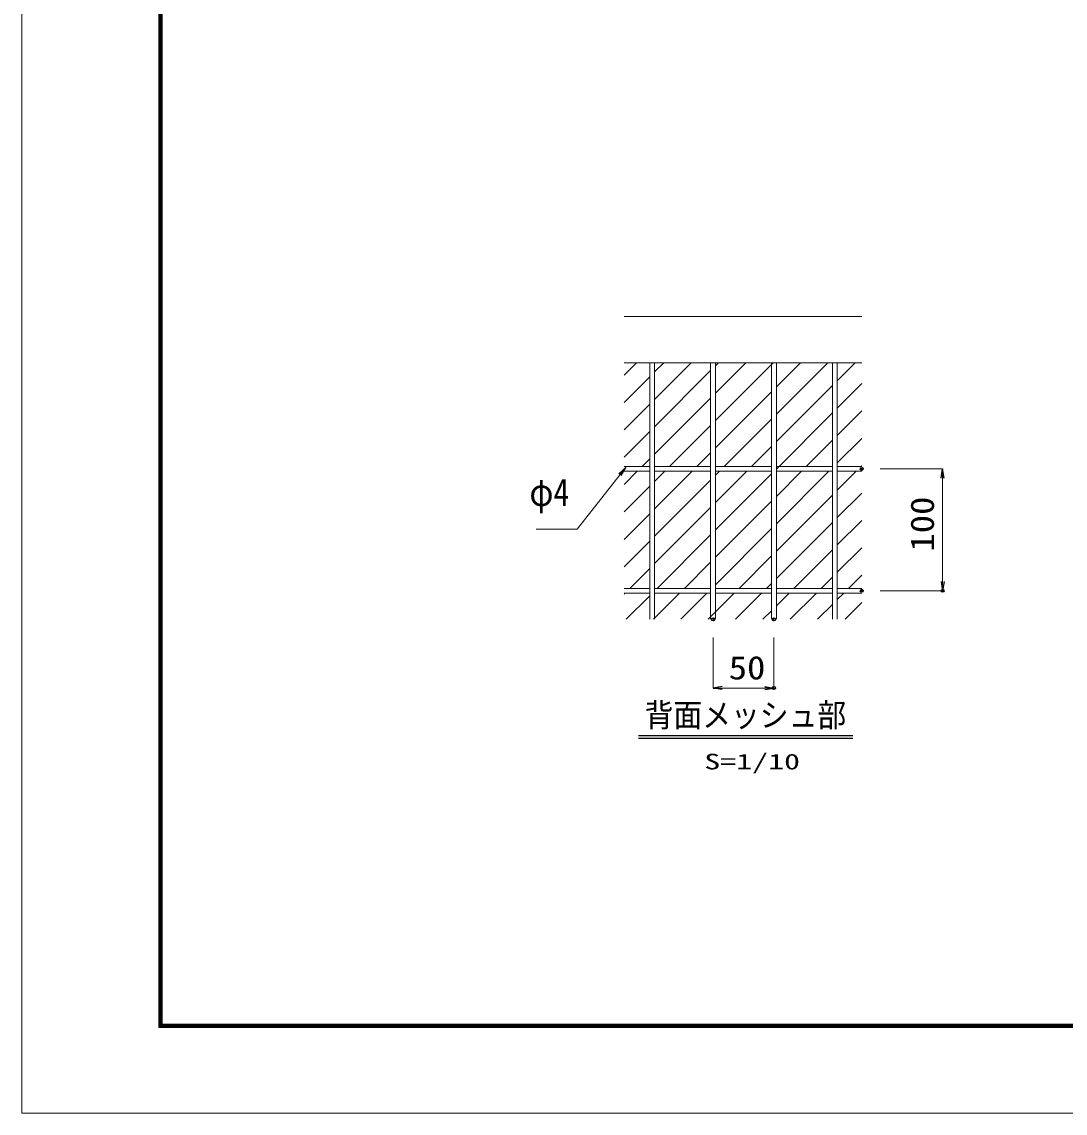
# Model space of a CAD drawing. Units: millimetres, scale not verified, with parts at other scales. Extents: x -3338 to 3345, y -2362 to 2363.
# Drawn here: x -3338 to -1625, y -2362 to -572 of the extents above; entities that cross this region are included whole.
import ezdxf
from ezdxf.enums import TextEntityAlignment as Align

# ---------------------------------------------------------------- set-up
doc = ezdxf.new("R2010")
doc.units = ezdxf.units.MM
doc.header["$LTSCALE"] = 10
doc.header["$PDMODE"] = 32
doc.header["$PDSIZE"] = 5
for name, color, linetype, lineweight in [('0-0_寸法', 7, 'Continuous', 13), ('0-4_胴縁', 7, 'Continuous', 13), ('0-6_0', 7, 'Continuous', 13), ('0-9_EXTCNT-LMEC0', 4, 'Continuous', 25), ('0-D_マット', 92, 'Continuous', 9), ('0-E_NMメッシュパネル', 8, 'Continuous', 5)]:
    doc.layers.add(name, color=color, linetype=linetype, lineweight=lineweight)
doc.layers.add('0-7_DEFPOINTS', color=7, linetype='Continuous')
doc.styles.add('ＭＳ ゴシック', font='')
doc.styles.get('ＭＳ ゴシック').set_extended_font_data('MS Gothic')

# ---------------------------------------------------------------- blocks, each defined once
blk = doc.blocks.new('_Open')
at = {"layer": '0-6_0', "lineweight": 25}
blk.add_line((-10, 1.667), (0, 0), dxfattribs=at)
blk.add_lwpolyline([(-10, -1.667), (0, 0), (-10, 0)], dxfattribs=at)

msp = doc.modelspace()

# ---------------------------------------------------------------- linework, layer by layer
at = {"layer": '0-0_寸法'}
for p, q in [((-1929.12, -1305.32), (-1826.49, -1305.32)), ((-1826.49, -1320.32), (-1826.49, -1490.32)), ((-1929.12, -1505.32), (-1826.49, -1505.32)), ((-2203.23, -1582.1), (-2203.23, -1664.93)), ((-2103.23, -1582.1), (-2103.23, -1664.93)), ((-2188.23, -1664.93), (-2118.23, -1664.93))]:
    msp.add_line(p, q, dxfattribs=at)
msp.add_lwpolyline([(-2493.37, -1404.33), (-2426.11, -1404.33), (-2347.54, -1304.18)], dxfattribs=at)
at = {"layer": '0-4_胴縁'}
for p, q in [((-2349.35, -1055.32), (-1959.12, -1055.32)), ((-2349.35, -1131.32), (-1959.12, -1131.32))]:
    msp.add_line(p, q, dxfattribs=at)
at = {"layer": '0-6_0', "color": 3}
msp.add_lwpolyline([(-3337.87, 2362.56), (3344.63, 2362.56), (3344.63, -2362.44), (-3337.87, -2362.44)], close=True, dxfattribs=at)
at = {"layer": '0-6_0'}
for points in [[(-3112.87, 2221.94), (3119.63, 2221.94), (3119.63, -2221.81), (-3112.87, -2221.81)], [(-3111.47, 2220.53), (3118.22, 2220.53), (3118.22, -2220.41), (-3111.47, -2220.41)], [(-3110.06, 2219.12), (3116.81, 2219.12), (3116.81, -2219), (-3110.06, -2219)], [(-3108.66, 2217.72), (3115.41, 2217.72), (3115.41, -2217.59), (-3108.66, -2217.59)], [(-3107.25, 2216.31), (3114, 2216.31), (3114, -2216.19), (-3107.25, -2216.19)]]:
    msp.add_lwpolyline(points, close=True, dxfattribs=at)
at = {"layer": '0-7_DEFPOINTS'}
for p in [(-1959.12, -1305.32), (-1959.12, -1505.32), (-1826.49, -1505.32), (-2203.23, -1552.1), (-2103.23, -1552.1), (-2103.23, -1664.93)]:
    msp.add_point(p, dxfattribs=at)
at = {"layer": '0-9_EXTCNT-LMEC0'}
for p, q in [((-2325.54, -1742.57), (-1973.83, -1742.57)), ((-2325.54, -1747.23), (-1973.83, -1747.23))]:
    msp.add_line(p, q, dxfattribs=at)
at = {"layer": '0-D_マット'}
for p, q in [((-2349.35, -1151.54), (-2329.13, -1131.32)), ((-2299.23, -1146.32), (-2284.23, -1131.32)), ((-2299.23, -1191.22), (-2239.33, -1131.32)), ((-2299.23, -1236.12), (-2207.23, -1144.12)), ((-2199.23, -1136.12), (-2194.43, -1131.32)), ((-2199.23, -1181.03), (-2149.53, -1131.32)), ((-2199.23, -1225.93), (-2104.63, -1131.32)), ((-2099.23, -1170.83), (-2059.72, -1131.32)), ((-2099.23, -1215.73), (-2014.82, -1131.32)), ((-1999.23, -1160.63), (-1969.92, -1131.32)), ((-2349.35, -1196.44), (-2307.23, -1154.32)), ((-2199.23, -1270.83), (-2107.23, -1178.83)), ((-2099.23, -1260.63), (-2007.23, -1168.63)), ((-1999.23, -1205.53), (-1959.12, -1165.42)), ((-2349.35, -1241.34), (-2307.23, -1199.22)), ((-2299.23, -1281.03), (-2207.23, -1189.03)), ((-2099.23, -1305.53), (-2007.23, -1213.53)), ((-1999.23, -1250.43), (-1959.12, -1210.32)), ((-2274.63, -1301.32), (-2207.23, -1233.93)), ((-2184.82, -1301.32), (-2107.23, -1223.73)), ((-2349.35, -1286.24), (-2307.23, -1244.12)), ((-2139.92, -1301.32), (-2107.23, -1268.63)), ((-2050.12, -1301.32), (-2007.23, -1258.43)), ((-1999.23, -1295.33), (-1959.12, -1255.22)), ((-2319.53, -1301.32), (-2307.23, -1289.03)), ((-2229.72, -1301.32), (-2207.23, -1278.83)), ((-1960.32, -1301.32), (-1959.12, -1300.13)), ((-2349.35, -1331.14), (-2327.53, -1309.32)), ((-2299.23, -1325.93), (-2282.63, -1309.32)), ((-2299.23, -1370.83), (-2237.72, -1309.32)), ((-2299.23, -1415.73), (-2207.23, -1323.73)), ((-2199.23, -1315.73), (-2192.82, -1309.32)), ((-2199.23, -1360.63), (-2147.92, -1309.32)), ((-2199.23, -1405.53), (-2107.23, -1313.53)), ((-2099.23, -1350.43), (-2058.12, -1309.32)), ((-2099.23, -1395.33), (-2013.22, -1309.32)), ((-1999.23, -1340.24), (-1968.32, -1309.32)), ((-2349.35, -1376.04), (-2307.23, -1333.93)), ((-2199.23, -1450.43), (-2107.23, -1358.43)), ((-2099.23, -1440.24), (-2007.23, -1348.24)), ((-1999.23, -1385.14), (-1959.12, -1345.03)), ((-2299.23, -1460.63), (-2207.23, -1368.63)), ((-2349.35, -1420.95), (-2307.23, -1378.83)), ((-2099.23, -1485.14), (-2007.23, -1393.14)), ((-1999.23, -1430.04), (-1959.12, -1389.93)), ((-2295.02, -1501.32), (-2207.23, -1413.53)), ((-2199.23, -1495.33), (-2107.23, -1403.33)), ((-2349.35, -1465.85), (-2307.23, -1423.73)), ((-2160.32, -1501.32), (-2107.23, -1448.24)), ((-2070.51, -1501.32), (-2007.23, -1438.04)), ((-1999.23, -1474.94), (-1959.12, -1434.83)), ((-2250.12, -1501.32), (-2207.23, -1458.43)), ((-2339.92, -1501.32), (-2307.23, -1468.63)), ((-2025.61, -1501.32), (-2007.23, -1482.94)), ((-1980.71, -1501.32), (-1959.12, -1479.73)), ((-2115.42, -1501.32), (-2107.23, -1493.14)), ((-2349.35, -1510.75), (-2347.92, -1509.32)), ((-2345.81, -1552.1), (-2307.23, -1513.53)), ((-2300.91, -1552.1), (-2258.12, -1509.32)), ((-2256, -1552.1), (-2213.22, -1509.32)), ((-2211.1, -1552.1), (-2168.32, -1509.32)), ((-2166.2, -1552.1), (-2123.42, -1509.32)), ((-2099.23, -1530.04), (-2078.51, -1509.32)), ((-2076.4, -1552.1), (-2033.61, -1509.32)), ((-1999.23, -1519.84), (-1988.71, -1509.32)), ((-2121.3, -1552.1), (-2107.23, -1538.04)), ((-2031.5, -1552.1), (-2007.23, -1527.84)), ((-1986.6, -1552.1), (-1959.12, -1524.63))]:
    msp.add_line(p, q, dxfattribs=at)
at = {"layer": '0-E_NMメッシュパネル'}
for p, q in [((-2307.23, -1131.32), (-2307.23, -1501.32)), ((-2299.23, -1131.32), (-2299.23, -1501.32)), ((-2207.23, -1131.32), (-2207.23, -1501.32)), ((-2199.23, -1131.32), (-2199.23, -1501.32)), ((-2107.23, -1131.32), (-2107.23, -1501.32)), ((-2099.23, -1131.32), (-2099.23, -1501.32)), ((-2007.23, -1131.32), (-2007.23, -1501.32)), ((-1999.23, -1131.32), (-1999.23, -1501.32)), ((-2307.23, -1301.32), (-2349.35, -1301.32)), ((-2207.23, -1301.32), (-2299.23, -1301.32)), ((-2107.23, -1301.32), (-2199.23, -1301.32)), ((-2007.23, -1301.32), (-2099.23, -1301.32)), ((-1959.12, -1301.32), (-1999.23, -1301.32)), ((-2307.23, -1309.32), (-2349.35, -1309.32)), ((-2307.23, -1309.32), (-2307.23, -1501.32)), ((-2307.23, -1309.32), (-2307.23, -1552.1)), ((-2207.23, -1309.32), (-2299.23, -1309.32)), ((-2299.23, -1309.32), (-2299.23, -1501.32)), ((-2299.23, -1309.32), (-2299.23, -1552.1)), ((-2207.23, -1309.32), (-2207.23, -1501.32)), ((-2207.23, -1309.32), (-2207.23, -1552.1)), ((-2107.23, -1309.32), (-2199.23, -1309.32)), ((-2199.23, -1309.32), (-2199.23, -1501.32)), ((-2199.23, -1309.32), (-2199.23, -1552.1)), ((-2107.23, -1309.32), (-2107.23, -1501.32)), ((-2107.23, -1309.32), (-2107.23, -1552.1)), ((-2007.23, -1309.32), (-2099.23, -1309.32)), ((-2099.23, -1309.32), (-2099.23, -1501.32)), ((-2099.23, -1309.32), (-2099.23, -1552.1)), ((-2007.23, -1309.32), (-2007.23, -1501.32)), ((-2007.23, -1309.32), (-2007.23, -1552.1)), ((-1959.12, -1309.32), (-1999.23, -1309.32)), ((-1999.23, -1309.32), (-1999.23, -1501.32)), ((-1999.23, -1309.32), (-1999.23, -1552.1)), ((-2307.23, -1501.32), (-2349.35, -1501.32)), ((-2207.23, -1501.32), (-2299.23, -1501.32)), ((-2107.23, -1501.32), (-2199.23, -1501.32)), ((-2007.23, -1501.32), (-2099.23, -1501.32)), ((-1959.12, -1501.32), (-1999.23, -1501.32)), ((-2307.23, -1509.32), (-2349.35, -1509.32)), ((-2207.23, -1509.32), (-2299.23, -1509.32)), ((-2107.23, -1509.32), (-2199.23, -1509.32)), ((-2007.23, -1509.32), (-2099.23, -1509.32)), ((-1959.12, -1509.32), (-1999.23, -1509.32))]:
    msp.add_line(p, q, dxfattribs=at)

# ---------------------------------------------------------------- block references
at = {"layer": '0-0_寸法', "xscale": 1.5, "yscale": 1.5}
for p, rotation in [((-2346.6, -1303.01), 51.35527), ((-1826.49, -1305.32), 90), ((-1826.49, -1505.32), 270), ((-2203.23, -1664.93), 180)]:
    msp.add_blockref('_Open', p, dxfattribs=dict(at, rotation=rotation))
msp.add_blockref('_Open', (-2103.23, -1664.93), dxfattribs=at)

# ---------------------------------------------------------------- texts
at = {"layer": '0-0_寸法', "style": 'ＭＳ ゴシック'}
for s, height, width, p in [('φ4', 44.9, 0.85, (-2504.61, -1379.63)), ('50', 38.49, 1.15, (-2177.52, -1662.34))]:
    msp.add_text(s, height=height, dxfattribs=dict(at, width=width)).set_placement(p, align=Align.BOTTOM_LEFT)
at = {"layer": '0-0_寸法', "style": 'ＭＳ ゴシック', "width": 1.15}
msp.add_text('100', height=38.49, rotation=90, dxfattribs=at).set_placement((-1829.09, -1441.03), align=Align.BOTTOM_LEFT)
at = {"layer": '0-9_EXTCNT-LMEC0', "style": 'ＭＳ ゴシック'}
for s, height, width, p in [('背面メッシュ部', 38.49, 0.9, (-2315.5, -1740.16)), ('S=1/10', 25.66, 1.5, (-2217.55, -1806.1))]:
    msp.add_text(s, height=height, dxfattribs=dict(at, width=width)).set_placement(p, align=Align.BOTTOM_LEFT)

doc.saveas('drawing.dxf')
